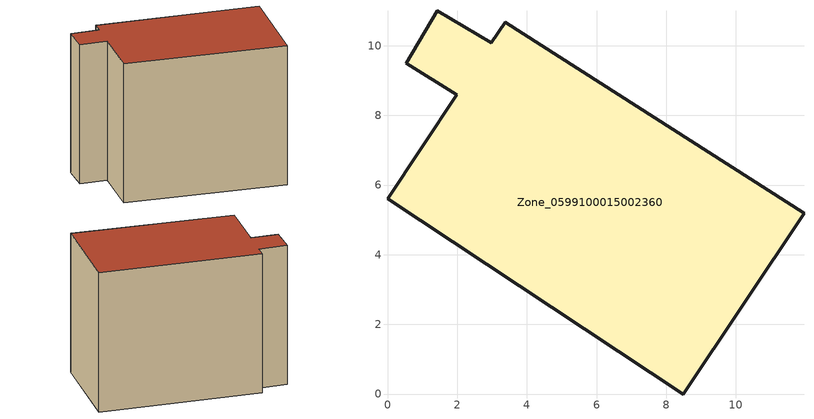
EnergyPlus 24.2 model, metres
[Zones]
Zone_0599100015002360
 floor ground (C_G): 11.96,5.19 8.49,0 0,5.6 1.99,8.59 0.54,9.5 1.44,11 2.98,10.08 3.38,10.68 z0.93
 wall outside (C_F): 2.98,10.08 1.44,11 0.54,9.5 1.99,8.59 0,5.6 8.49,0 11.96,5.19 3.38,10.68 2.98,10.08 z0.93:9.96
 roof outside (C_R): 11.96,5.19 3.38,10.68 2.98,10.08 1.44,11 0.54,9.5 1.99,8.59 0,5.6 8.49,0 z9.96
[BUILDING]
Pand.0599100015002360: North Axis=0; Terrain=City; Loads Convergence Tolerance Value=0.04; Temperature Convergence Tolerance Value=0.4; Solar Distribution=FullExterior; Maximum Number of Warmup Days=25; Minimum Number of Warmup Days=1
[Site:Location]
Rotterdam.The.Hague.AP_ZH_NLD Design_Conditions: Latitude=51.96; Longitude=4.45; Time Zone=1; Elevation=-4.5
[SITE:GROUNDTEMPERATURE:BUILDINGSURFACE]
18, 18, 18, 18, 18, 18, 18, 18, 18, 18, 18, 18
[MATERIAL] Thermal Absorptance=0.9; Solar Absorptance=0.7; Visible Absorptance=0.7
Name | Roughness | Thickness | Conductivity | Density | Specific Heat
G.TC.1975-1991 | MediumSmooth | 0.15 | 0.288461 | 540 | 1210
F.TC.1975-1991 | Rough | 0.3 | 0.230769 | 1920 | 840
R.TC.1975-1991 | MediumRough | 0.2 | 0.153846 | 1500 | 1000
[CONSTRUCTION]
C_G: G.TC.1975-1991
C_F: F.TC.1975-1991
C_R: R.TC.1975-1991
[ZONE]
Zone_0599100015002360: Type=1; Multiplier=1; Ceiling Height=Autocalculate; Volume=Autocalculate; Floor Area=autocalculate; Part of Total Floor Area=Yes
[ZONEINFILTRATION:DESIGNFLOWRATE]
Infil_Zone_0599100015002360: Zone or ZoneList or Space or SpaceList=Zone_0599100015002360; Schedule=AlwaysOn; Design Flow Rate Calculation Method=Flow/Area; Flow Rate per Floor Area=0.003; Constant Term Coefficient=1; Temperature Term Coefficient=0; Velocity Term Coefficient=0; Velocity Squared Term Coefficient=0
[HVACTEMPLATE:ZONE:IDEALLOADSAIRSYSTEM]
Zone_0599100015002360: Maximum Heating Supply Air Temperature=50; Minimum Cooling Supply Air Temperature=13; Maximum Heating Supply Air Humidity Ratio=0.0156; Minimum Cooling Supply Air Humidity Ratio=0.0077; Heating Limit=NoLimit; Cooling Limit=NoLimit; Dehumidification Control Type=ConstantSensibleHeatRatio; Cooling Sensible Heat Ratio=0.7; Dehumidification Setpoint=60; Humidification Control Type=None; Humidification Setpoint=30; Outdoor Air Method=None; Outdoor Air Flow Rate per Person=0.00944; Outdoor Air Flow Rate per Zone Floor Area=0; Outdoor Air Flow Rate per Zone=0; Demand Controlled Ventilation Type=None; Outdoor Air Economizer Type=NoEconomizer; Heat Recovery Type=None; Sensible Heat Recovery Effectiveness=0.7; Latent Heat Recovery Effectiveness=0.65
[ZONECONTROL:THERMOSTAT]
ThermostatControl_Zone_0599100015002360: Zone or ZoneList=Zone_0599100015002360; Control Type Schedule=DualSetpointControlType; Control 1=Thermostat_Zone_0599100015002360; Temperature Difference Between Cutout And Setpoint=0
[THERMOSTATSETPOINT:DUALSETPOINT]
Thermostat_Zone_0599100015002360: Heating Setpoint Temperature Schedule=HeatingSetpoint_Zone_0599100015002360; Cooling Setpoint Temperature Schedule=CoolingSetpoint_Zone_0599100015002360
[SCHEDULE:COMPACT]
HeatingSetpoint_Zone_0599100015002360: Through: 12/31, For: AllDays, Until: 24:00, 21
CoolingSetpoint_Zone_0599100015002360: Through: 12/31, For: AllDays, Until: 24:00, 24
DualSetpointControlType: Through: 12/31, For: AllDays, Until: 24:00, 4
AlwaysOn: Through: 12/31, For: AllDays, Until: 24:00, 1
